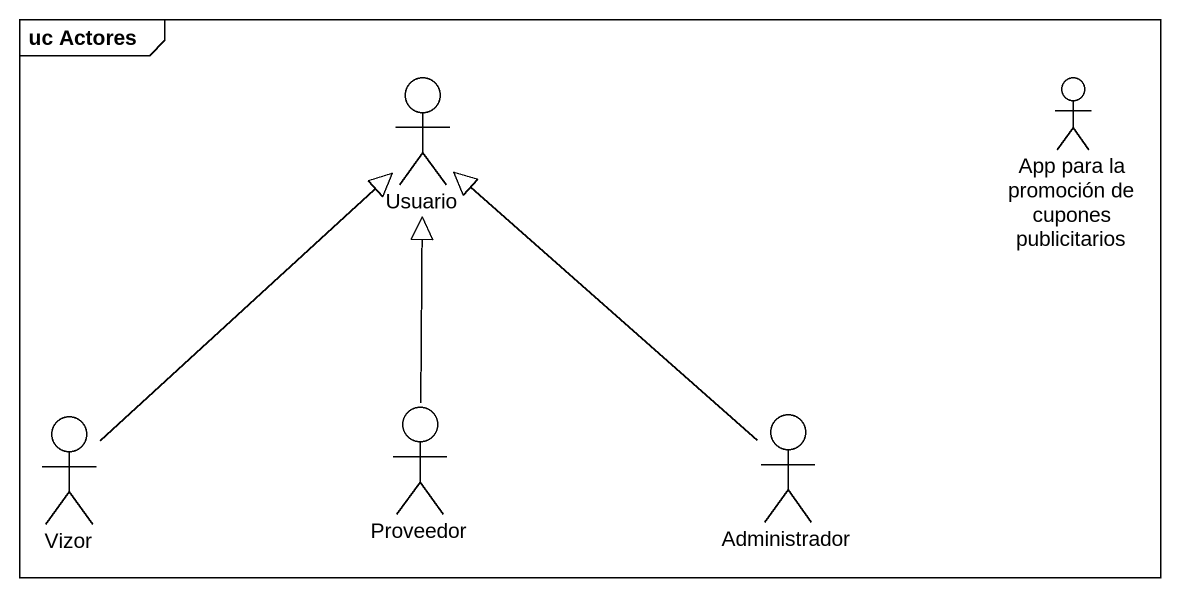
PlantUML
@startuml
mainframe uc Actores
actor Usuario
actor "App para la promoción de cupones publicitarios" as App_para_la_promoción_de
actor Vizor
actor Proveedor
actor Administrador
Vizor -up-|> Usuario
Proveedor -up-|> Usuario
Administrador -up-|> Usuario
@enduml
